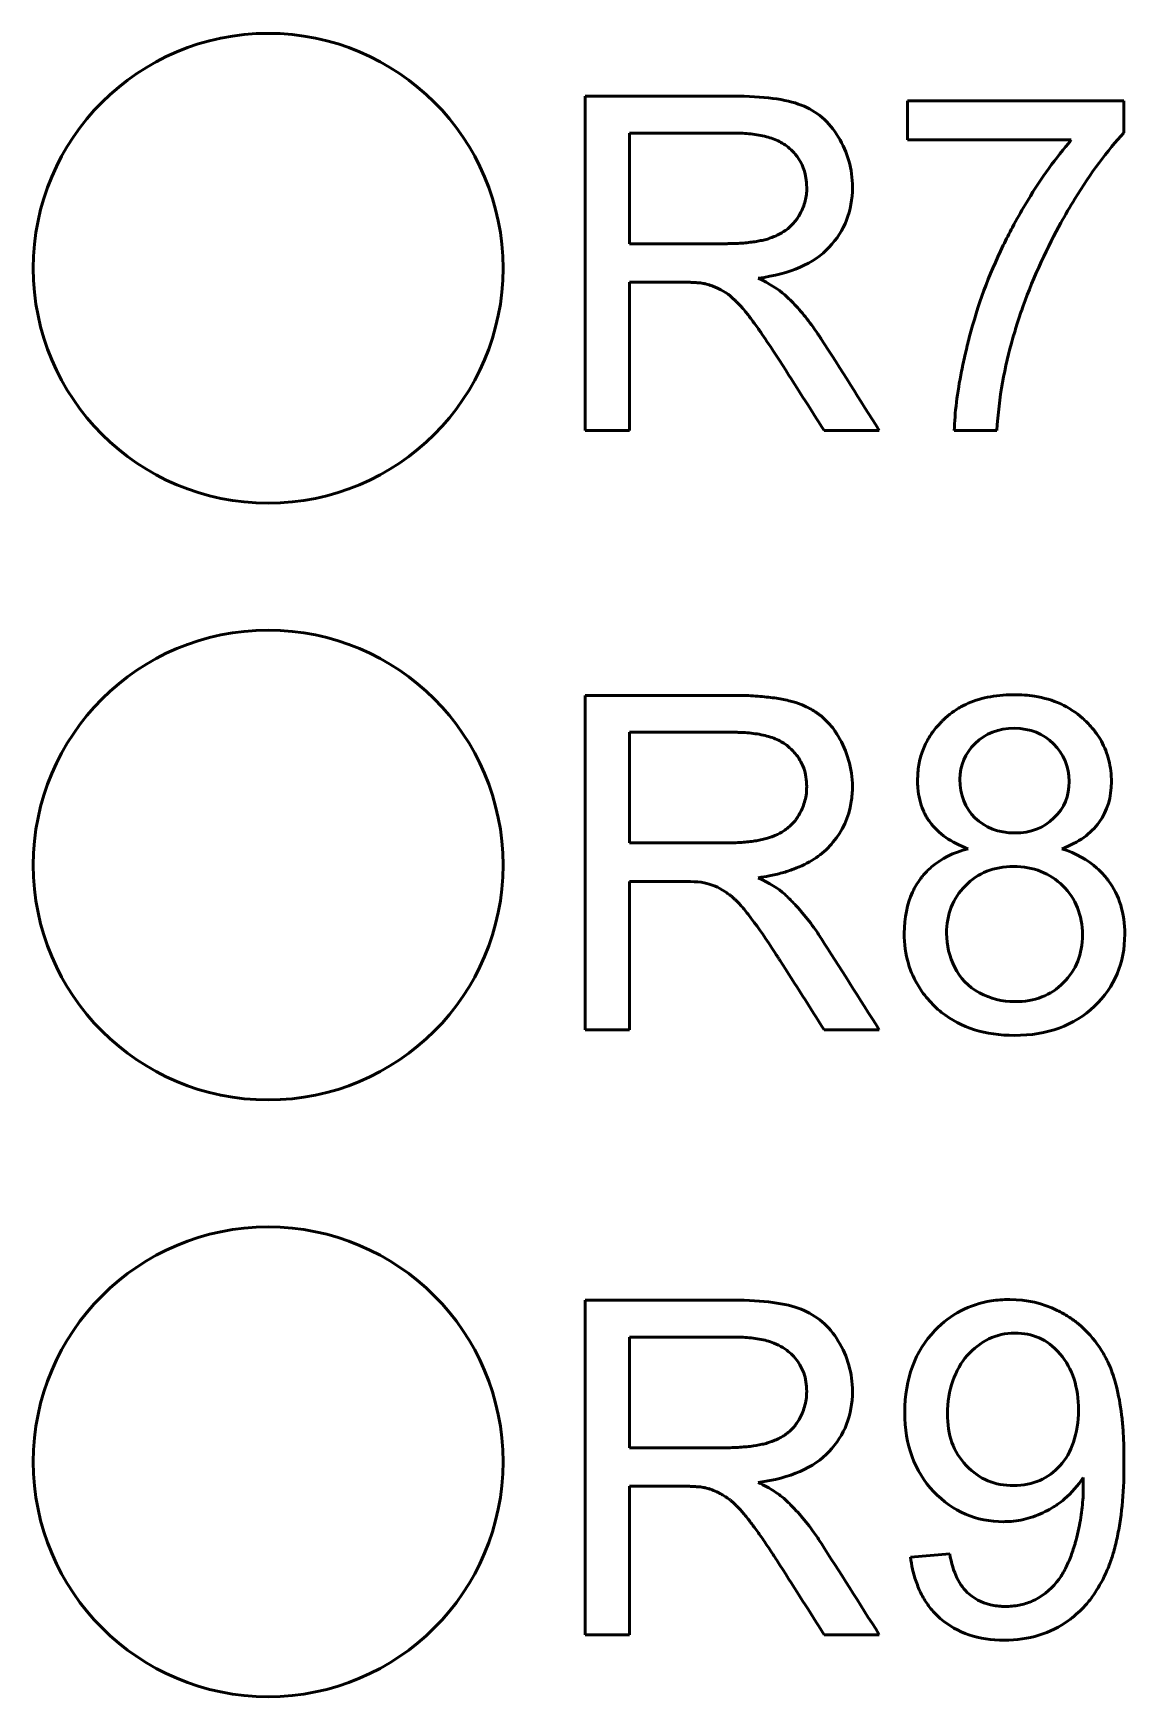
# Model space of a CAD drawing. Header units: millimetres. Extents: x 52 to 3850, y 79 to 1546.
# Drawn here: x 1275.97 to 1283.32, y 938.54 to 949.75 of the extents above; entities that cross this region are included whole.
import ezdxf

# ---------------------------------------------------------------- set-up
doc = ezdxf.new("R2010")
doc.units = ezdxf.units.MM
doc.header["$LTSCALE"] = 25
doc.layers.add('Visible', color=7, linetype='Continuous', lineweight=50)

msp = doc.modelspace()

# ---------------------------------------------------------------- linework, layer by layer
at = {"layer": 'Visible'}
for p, q in [((1279.687, 947.071), (1279.687, 949.323)), ((1281.856, 949.291), (1283.315, 949.291)), ((1281.856, 949.028), (1281.856, 949.291)), ((1283.315, 949.291), (1283.315, 949.077)), ((1279.984, 949.074), (1279.984, 948.329)), ((1282.96, 949.028), (1281.856, 949.028)), ((1279.984, 948.07), (1279.984, 947.071)), ((1279.984, 947.071), (1279.687, 947.071)), ((1281.667, 947.071), (1281.295, 947.071)), ((1282.458, 947.071), (1282.172, 947.071)), ((1279.687, 943.035), (1279.687, 945.287)), ((1279.984, 945.039), (1279.984, 944.294)), ((1279.984, 944.035), (1279.984, 943.035)), ((1279.984, 943.035), (1279.687, 943.035)), ((1281.667, 943.035), (1281.295, 943.035)), ((1279.687, 938.962), (1279.687, 941.215)), ((1279.984, 940.966), (1279.984, 940.221)), ((1279.984, 939.962), (1279.984, 938.962)), ((1281.877, 939.485), (1282.141, 939.506)), ((1279.984, 938.962), (1279.687, 938.962)), ((1281.667, 938.962), (1281.295, 938.962))]:
    msp.add_line(p, q, dxfattribs=at)
for centre in [(1277.551, 948.164), (1277.551, 948.164), (1277.551, 944.145), (1277.551, 944.145), (1277.551, 940.126), (1277.551, 940.126)]:
    msp.add_circle(centre, 1.582, dxfattribs=at)
for points, knots in [([(1279.687, 949.323), (1280.02, 949.323), (1280.352, 949.323), (1280.684, 949.323), (1280.885, 949.323), (1281.038, 949.303), (1281.141, 949.263), (1281.246, 949.222), (1281.33, 949.151), (1281.391, 949.049), (1281.454, 948.945), (1281.486, 948.833), (1281.486, 948.55), (1281.433, 948.415), (1281.226, 948.196), (1281.068, 948.126), (1280.852, 948.097)], [0.2211387, 0.2211387, 0.2211387, 0.2211387, 0.3189812, 0.3189812, 0.3189812, 0.3644751, 0.3644751, 0.3644751, 0.3974327, 0.3974327, 0.3974327, 0.4342429, 0.4342429, 0.4812536, 0.4812536, 0.5282642, 0.5282642, 0.5282642, 0.5282642]), ([(1279.984, 948.329), (1280.191, 948.329), (1280.398, 948.329), (1280.624, 948.329), (1280.633, 948.329), (1280.64, 948.329), (1280.648, 948.33), (1280.668, 948.33), (1280.686, 948.33), (1280.703, 948.331), (1280.721, 948.332), (1280.737, 948.333), (1280.752, 948.334), (1280.768, 948.335), (1280.783, 948.337), (1280.797, 948.339), (1280.812, 948.34), (1280.825, 948.342), (1280.839, 948.345), (1280.852, 948.347), (1280.865, 948.349), (1280.877, 948.352), (1280.889, 948.355), (1280.901, 948.358), (1280.913, 948.361), (1280.923, 948.364), (1280.932, 948.367), (1280.943, 948.371), (1280.951, 948.374), (1280.955, 948.376), (1280.962, 948.379), (1280.975, 948.384), (1280.986, 948.39), (1280.997, 948.395), (1281.016, 948.406), (1281.031, 948.416), (1281.045, 948.426), (1281.052, 948.432), (1281.059, 948.437), (1281.065, 948.443), (1281.071, 948.449), (1281.077, 948.455), (1281.083, 948.461), (1281.089, 948.467), (1281.095, 948.474), (1281.101, 948.481), (1281.106, 948.488), (1281.112, 948.495), (1281.117, 948.504), (1281.127, 948.519), (1281.137, 948.537), (1281.145, 948.554), (1281.151, 948.568), (1281.157, 948.582), (1281.161, 948.596), (1281.166, 948.61), (1281.169, 948.624), (1281.172, 948.639), (1281.175, 948.653), (1281.177, 948.667), (1281.178, 948.682), (1281.178, 948.691), (1281.178, 948.7), (1281.178, 948.709), (1281.178, 948.731), (1281.177, 948.753), (1281.173, 948.774), (1281.163, 948.836), (1281.137, 948.889), (1281.1, 948.933), (1281.092, 948.943), (1281.083, 948.952), (1281.074, 948.961), (1281.059, 948.975), (1281.047, 948.985), (1281.032, 948.995), (1281.02, 949.003), (1281.008, 949.01), (1280.995, 949.017), (1280.982, 949.023), (1280.968, 949.03), (1280.953, 949.035), (1280.938, 949.041), (1280.923, 949.046), (1280.907, 949.05), (1280.89, 949.055), (1280.873, 949.058), (1280.855, 949.061), (1280.838, 949.065), (1280.819, 949.067), (1280.801, 949.069), (1280.783, 949.071), (1280.766, 949.072), (1280.748, 949.073), (1280.739, 949.073), (1280.731, 949.074), (1280.722, 949.074), (1280.713, 949.074), (1280.703, 949.074), (1280.696, 949.074), (1280.538, 949.074), (1280.214, 949.074), (1279.984, 949.074)], [0, 0, 0, 0, 0.1753133, 0.1753133, 0.1753133, 0.1806857, 0.1806857, 0.1806857, 0.1930916, 0.1930916, 0.1930916, 0.2058471, 0.2058471, 0.2058471, 0.218812, 0.218812, 0.218812, 0.2316875, 0.2316875, 0.2316875, 0.2443315, 0.2443315, 0.2443315, 0.2563951, 0.2563951, 0.2563951, 0.2664199, 0.2664199, 0.2664199, 0.2713135, 0.2713135, 0.2713135, 0.2805797, 0.2805797, 0.2805797, 0.2979735, 0.2979735, 0.2979735, 0.3070837, 0.3070837, 0.3070837, 0.3160885, 0.3160885, 0.3160885, 0.3252513, 0.3252513, 0.3252513, 0.3335089, 0.3335089, 0.3335089, 0.3488765, 0.3488765, 0.3488765, 0.361689, 0.361689, 0.361689, 0.374429, 0.374429, 0.374429, 0.3868651, 0.3868651, 0.3868651, 0.394064, 0.394064, 0.394064, 0.4121586, 0.4121586, 0.4121586, 0.4659674, 0.4659674, 0.4659674, 0.4782584, 0.4782584, 0.4782584, 0.4976573, 0.4976573, 0.4976573, 0.511923, 0.511923, 0.511923, 0.5259348, 0.5259348, 0.5259348, 0.5398537, 0.5398537, 0.5398537, 0.5539398, 0.5539398, 0.5539398, 0.5682833, 0.5682833, 0.5682833, 0.5817786, 0.5817786, 0.5817786, 0.5885819, 0.5885819, 0.5885819, 0.5957597, 0.5957597, 0.5957597, 0.7898903, 0.7898903, 0.7898903, 0.7898903]), ([(1282.172, 947.071), (1282.175, 947.19), (1282.192, 947.326), (1282.221, 947.472), (1282.229, 947.511), (1282.237, 947.551), (1282.247, 947.591), (1282.255, 947.626), (1282.264, 947.661), (1282.273, 947.697), (1282.331, 947.921), (1282.402, 948.111), (1282.502, 948.319), (1282.522, 948.359), (1282.542, 948.399), (1282.563, 948.439), (1282.593, 948.495), (1282.62, 948.543), (1282.649, 948.591), (1282.696, 948.671), (1282.743, 948.744), (1282.791, 948.811), (1282.84, 948.88), (1282.889, 948.944), (1282.941, 949.005), (1282.947, 949.012), (1282.954, 949.02), (1282.96, 949.028)], [0.5775455, 0.5775455, 0.5775455, 0.5775455, 0.6345744, 0.6345744, 0.6345744, 0.6497448, 0.6497448, 0.6497448, 0.6630743, 0.6630743, 0.6630743, 0.7461752, 0.7461752, 0.7461752, 0.7624058, 0.7624058, 0.7624058, 0.7829933, 0.7829933, 0.7829933, 0.817331, 0.817331, 0.817331, 0.8520562, 0.8520562, 0.8520562, 0.8564586, 0.8564586, 0.8564586, 0.8564586]), ([(1283.315, 949.077), (1283.202, 948.957), (1283.09, 948.805), (1282.984, 948.631), (1282.952, 948.579), (1282.917, 948.52), (1282.89, 948.47), (1282.806, 948.319), (1282.705, 948.104), (1282.636, 947.911), (1282.622, 947.873), (1282.61, 947.835), (1282.598, 947.798), (1282.592, 947.78), (1282.586, 947.761), (1282.581, 947.743), (1282.578, 947.734), (1282.575, 947.725), (1282.572, 947.716), (1282.57, 947.71), (1282.569, 947.703), (1282.567, 947.696), (1282.51, 947.501), (1282.473, 947.296), (1282.458, 947.071)], [0.2518305, 0.2518305, 0.2518305, 0.2518305, 0.3278302, 0.3278302, 0.3278302, 0.3505908, 0.3505908, 0.3505908, 0.4288835, 0.4288835, 0.4288835, 0.4442653, 0.4442653, 0.4442653, 0.4517747, 0.4517747, 0.4517747, 0.4555294, 0.4555294, 0.4555294, 0.4583271, 0.4583271, 0.4583271, 0.5403455, 0.5403455, 0.5403455, 0.5403455]), ([(1281.295, 947.071), (1281.2, 947.221), (1281.104, 947.372), (1280.997, 947.54), (1280.994, 947.545), (1280.991, 947.549), (1280.988, 947.554), (1280.985, 947.559), (1280.982, 947.564), (1280.979, 947.568), (1280.967, 947.587), (1280.956, 947.604), (1280.945, 947.62), (1280.913, 947.669), (1280.885, 947.709), (1280.859, 947.747), (1280.85, 947.759), (1280.842, 947.771), (1280.833, 947.783), (1280.825, 947.794), (1280.816, 947.805), (1280.808, 947.817), (1280.8, 947.827), (1280.792, 947.838), (1280.783, 947.85), (1280.774, 947.862), (1280.769, 947.867), (1280.761, 947.877), (1280.751, 947.889), (1280.742, 947.9), (1280.734, 947.908), (1280.728, 947.916), (1280.722, 947.922), (1280.716, 947.927), (1280.711, 947.933), (1280.705, 947.938), (1280.701, 947.943), (1280.695, 947.948), (1280.691, 947.953), (1280.686, 947.957), (1280.669, 947.972), (1280.656, 947.984), (1280.632, 948), (1280.609, 948.015), (1280.589, 948.025), (1280.573, 948.032), (1280.565, 948.036), (1280.558, 948.039), (1280.551, 948.041), (1280.544, 948.044), (1280.537, 948.047), (1280.53, 948.049), (1280.519, 948.053), (1280.506, 948.057), (1280.495, 948.06), (1280.489, 948.061), (1280.476, 948.064), (1280.462, 948.065), (1280.455, 948.066), (1280.448, 948.067), (1280.44, 948.067), (1280.432, 948.068), (1280.423, 948.068), (1280.413, 948.069), (1280.404, 948.069), (1280.395, 948.069), (1280.385, 948.07), (1280.37, 948.07), (1280.355, 948.07), (1280.341, 948.07), (1280.257, 948.07), (1280.203, 948.07), (1280.112, 948.07), (1280.067, 948.07), (1280.022, 948.07), (1279.984, 948.07)], [0.6951987, 0.6951987, 0.6951987, 0.6951987, 0.7478277, 0.7478277, 0.7478277, 0.7491559, 0.7491559, 0.7491559, 0.7503199, 0.7503199, 0.7503199, 0.7550678, 0.7550678, 0.7550678, 0.7698147, 0.7698147, 0.7698147, 0.7746237, 0.7746237, 0.7746237, 0.7793073, 0.7793073, 0.7793073, 0.783749, 0.783749, 0.783749, 0.7862323, 0.7862323, 0.7862323, 0.7891394, 0.7891394, 0.7891394, 0.7915469, 0.7915469, 0.7915469, 0.7941214, 0.7941214, 0.7941214, 0.7968396, 0.7968396, 0.7968396, 0.8065643, 0.8065643, 0.8065643, 0.8128607, 0.8128607, 0.8128607, 0.8157528, 0.8157528, 0.8157528, 0.8188064, 0.8188064, 0.8188064, 0.8237131, 0.8237131, 0.8237131, 0.8283175, 0.8283175, 0.8283175, 0.8305846, 0.8305846, 0.8305846, 0.832979, 0.832979, 0.832979, 0.8353735, 0.8353735, 0.8353735, 0.8390824, 0.8390824, 0.8390824, 0.8614957, 0.8614957, 0.8614957, 0.8727312, 0.8727312, 0.8727312, 0.8727312]), ([(1280.852, 948.097), (1280.927, 948.06), (1280.985, 948.024), (1281.03, 947.985), (1281.05, 947.967), (1281.068, 947.949), (1281.086, 947.932), (1281.1, 947.916), (1281.114, 947.901), (1281.128, 947.886), (1281.142, 947.869), (1281.156, 947.853), (1281.17, 947.836), (1281.183, 947.819), (1281.197, 947.801), (1281.21, 947.783), (1281.221, 947.768), (1281.233, 947.752), (1281.244, 947.736), (1281.249, 947.728), (1281.255, 947.719), (1281.26, 947.711), (1281.265, 947.705), (1281.269, 947.698), (1281.273, 947.692), (1281.409, 947.483), (1281.537, 947.276), (1281.667, 947.071)], [0.5282642, 0.5282642, 0.5282642, 0.5282642, 0.5481741, 0.5481741, 0.5481741, 0.5556556, 0.5556556, 0.5556556, 0.5620413, 0.5620413, 0.5620413, 0.5689126, 0.5689126, 0.5689126, 0.5760188, 0.5760188, 0.5760188, 0.5819903, 0.5819903, 0.5819903, 0.584976, 0.584976, 0.584976, 0.5872082, 0.5872082, 0.5872082, 0.6587101, 0.6587101, 0.6587101, 0.6587101]), ([(1279.687, 945.287), (1280.009, 945.287), (1280.331, 945.287), (1280.684, 945.287), (1280.701, 945.287), (1280.716, 945.287), (1280.732, 945.287), (1280.757, 945.287), (1280.78, 945.286), (1280.802, 945.285), (1280.824, 945.284), (1280.845, 945.282), (1280.864, 945.281), (1280.884, 945.279), (1280.903, 945.277), (1280.921, 945.275), (1280.94, 945.273), (1280.957, 945.271), (1280.974, 945.268), (1280.991, 945.266), (1281.007, 945.263), (1281.022, 945.26), (1281.038, 945.257), (1281.053, 945.253), (1281.068, 945.249), (1281.093, 945.243), (1281.116, 945.236), (1281.141, 945.226), (1281.149, 945.223), (1281.155, 945.221), (1281.162, 945.217), (1281.179, 945.21), (1281.194, 945.202), (1281.208, 945.194), (1281.221, 945.187), (1281.232, 945.18), (1281.243, 945.172), (1281.255, 945.164), (1281.265, 945.157), (1281.275, 945.149), (1281.285, 945.141), (1281.294, 945.132), (1281.303, 945.124), (1281.312, 945.115), (1281.321, 945.106), (1281.329, 945.097), (1281.337, 945.088), (1281.345, 945.078), (1281.353, 945.068), (1281.36, 945.059), (1281.366, 945.051), (1281.372, 945.041), (1281.376, 945.037), (1281.379, 945.032), (1281.382, 945.027), (1281.385, 945.022), (1281.388, 945.017), (1281.391, 945.012), (1281.449, 944.915), (1281.486, 944.795), (1281.486, 944.673), (1281.486, 944.638), (1281.483, 944.604), (1281.478, 944.572), (1281.462, 944.465), (1281.418, 944.374), (1281.355, 944.298), (1281.348, 944.29), (1281.341, 944.282), (1281.334, 944.274), (1281.268, 944.203), (1281.195, 944.157), (1281.09, 944.118), (1281.065, 944.108), (1281.039, 944.1), (1281.012, 944.092), (1280.984, 944.085), (1280.956, 944.078), (1280.926, 944.072), (1280.902, 944.068), (1280.877, 944.064), (1280.852, 944.06)], [0.2211801, 0.2211801, 0.2211801, 0.2211801, 0.3160501, 0.3160501, 0.3160501, 0.3195893, 0.3195893, 0.3195893, 0.3249968, 0.3249968, 0.3249968, 0.3305572, 0.3305572, 0.3305572, 0.3362265, 0.3362265, 0.3362265, 0.3419374, 0.3419374, 0.3419374, 0.3475559, 0.3475559, 0.3475559, 0.353062, 0.353062, 0.353062, 0.3622337, 0.3622337, 0.3622337, 0.3643101, 0.3643101, 0.3643101, 0.3689756, 0.3689756, 0.3689756, 0.3732237, 0.3732237, 0.3732237, 0.3776012, 0.3776012, 0.3776012, 0.3820663, 0.3820663, 0.3820663, 0.3865141, 0.3865141, 0.3865141, 0.3908755, 0.3908755, 0.3908755, 0.394312, 0.394312, 0.394312, 0.3960303, 0.3960303, 0.3960303, 0.3977557, 0.3977557, 0.3977557, 0.4316005, 0.4316005, 0.4316005, 0.4413288, 0.4413288, 0.4413288, 0.473269, 0.473269, 0.473269, 0.4766928, 0.4766928, 0.4766928, 0.507452, 0.507452, 0.507452, 0.5147877, 0.5147877, 0.5147877, 0.5221957, 0.5221957, 0.5221957, 0.5282952, 0.5282952, 0.5282952, 0.5282952]), ([(1282.265, 944.255), (1282.15, 944.297), (1282.065, 944.356), (1282.007, 944.435), (1282.004, 944.44), (1282, 944.444), (1281.997, 944.449), (1281.983, 944.47), (1281.972, 944.491), (1281.962, 944.514), (1281.953, 944.536), (1281.945, 944.56), (1281.939, 944.585), (1281.933, 944.61), (1281.929, 944.636), (1281.927, 944.664), (1281.925, 944.68), (1281.925, 944.696), (1281.925, 944.714), (1281.925, 944.75), (1281.928, 944.785), (1281.933, 944.819), (1281.939, 944.852), (1281.948, 944.885), (1281.96, 944.916), (1281.971, 944.947), (1281.986, 944.976), (1282.003, 945.005), (1282.016, 945.027), (1282.031, 945.048), (1282.048, 945.068), (1282.056, 945.078), (1282.065, 945.088), (1282.074, 945.097), (1282.079, 945.103), (1282.084, 945.108), (1282.089, 945.113), (1282.093, 945.118), (1282.098, 945.122), (1282.102, 945.126), (1282.116, 945.14), (1282.136, 945.157), (1282.156, 945.171), (1282.175, 945.185), (1282.195, 945.198), (1282.217, 945.21), (1282.238, 945.222), (1282.26, 945.232), (1282.284, 945.242), (1282.307, 945.251), (1282.332, 945.259), (1282.357, 945.266), (1282.383, 945.273), (1282.409, 945.278), (1282.437, 945.282), (1282.465, 945.286), (1282.493, 945.289), (1282.522, 945.291), (1282.539, 945.292), (1282.556, 945.292), (1282.574, 945.292), (1282.622, 945.292), (1282.669, 945.289), (1282.713, 945.282), (1282.839, 945.262), (1282.947, 945.213), (1283.038, 945.132), (1283.042, 945.129), (1283.046, 945.125), (1283.05, 945.121), (1283.075, 945.098), (1283.094, 945.076), (1283.113, 945.053), (1283.128, 945.034), (1283.142, 945.014), (1283.154, 944.994), (1283.166, 944.974), (1283.176, 944.953), (1283.185, 944.932), (1283.204, 944.89), (1283.216, 944.845), (1283.223, 944.797), (1283.227, 944.773), (1283.229, 944.749), (1283.23, 944.723), (1283.23, 944.718), (1283.23, 944.712), (1283.23, 944.706), (1283.23, 944.601), (1283.203, 944.51), (1283.148, 944.433), (1283.092, 944.357), (1283.01, 944.297), (1282.897, 944.255)], [0, 0, 0, 0, 0.04543, 0.04543, 0.04543, 0.0481395, 0.0481395, 0.0481395, 0.0594121, 0.0594121, 0.0594121, 0.0708184, 0.0708184, 0.0708184, 0.0823631, 0.0823631, 0.0823631, 0.0891319, 0.0891319, 0.0891319, 0.1035846, 0.1035846, 0.1035846, 0.1181288, 0.1181288, 0.1181288, 0.132769, 0.132769, 0.132769, 0.1441705, 0.1441705, 0.1441705, 0.1498712, 0.1498712, 0.1498712, 0.1530788, 0.1530788, 0.1530788, 0.155596, 0.155596, 0.155596, 0.1666955, 0.1666955, 0.1666955, 0.1776175, 0.1776175, 0.1776175, 0.1884338, 0.1884338, 0.1884338, 0.1992376, 0.1992376, 0.1992376, 0.2100977, 0.2100977, 0.2100977, 0.2211564, 0.2211564, 0.2211564, 0.2276454, 0.2276454, 0.2276454, 0.2458982, 0.2458982, 0.2458982, 0.2983552, 0.2983552, 0.2983552, 0.3006204, 0.3006204, 0.3006204, 0.3131285, 0.3131285, 0.3131285, 0.3236008, 0.3236008, 0.3236008, 0.3342178, 0.3342178, 0.3342178, 0.3556481, 0.3556481, 0.3556481, 0.366273, 0.366273, 0.366273, 0.3686759, 0.3686759, 0.3686759, 0.4116305, 0.4116305, 0.4116305, 0.4545851, 0.4545851, 0.4545851, 0.4545851]), ([(1282.21, 944.723), (1282.21, 944.616), (1282.244, 944.529), (1282.311, 944.463), (1282.379, 944.397), (1282.469, 944.361), (1282.58, 944.361), (1282.688, 944.361), (1282.775, 944.395), (1282.843, 944.462), (1282.914, 944.531), (1282.945, 944.609), (1282.945, 944.708), (1282.945, 944.808), (1282.909, 944.893), (1282.84, 944.962), (1282.772, 945.031), (1282.684, 945.064), (1282.577, 945.066), (1282.469, 945.067), (1282.382, 945.031), (1282.313, 944.964), (1282.244, 944.896), (1282.21, 944.815), (1282.21, 944.723)], [0, 0, 0, 0, 0.126022, 0.126022, 0.126022, 0.254775, 0.254775, 0.254775, 0.380909, 0.380909, 0.380909, 0.503598, 0.503598, 0.503598, 0.62882, 0.62882, 0.62882, 0.753676, 0.753676, 0.753676, 0.877021, 0.877021, 0.877021, 1, 1, 1, 1]), ([(1279.984, 944.294), (1280.191, 944.294), (1280.398, 944.294), (1280.624, 944.294), (1280.63, 944.294), (1280.634, 944.294), (1280.64, 944.294), (1280.683, 944.294), (1280.72, 944.296), (1280.753, 944.299), (1280.768, 944.3), (1280.783, 944.301), (1280.798, 944.303), (1280.812, 944.305), (1280.826, 944.307), (1280.839, 944.309), (1280.852, 944.311), (1280.865, 944.314), (1280.877, 944.317), (1280.889, 944.319), (1280.901, 944.322), (1280.913, 944.326), (1280.923, 944.329), (1280.932, 944.332), (1280.943, 944.336), (1280.951, 944.339), (1280.956, 944.341), (1280.963, 944.344), (1280.988, 944.354), (1281.007, 944.365), (1281.024, 944.375), (1281.032, 944.381), (1281.039, 944.386), (1281.046, 944.391), (1281.053, 944.397), (1281.06, 944.402), (1281.066, 944.408), (1281.073, 944.414), (1281.079, 944.42), (1281.084, 944.426), (1281.09, 944.432), (1281.096, 944.439), (1281.102, 944.446), (1281.107, 944.453), (1281.112, 944.46), (1281.117, 944.468), (1281.128, 944.485), (1281.138, 944.505), (1281.147, 944.524), (1281.153, 944.539), (1281.159, 944.554), (1281.163, 944.569), (1281.168, 944.584), (1281.171, 944.599), (1281.174, 944.614), (1281.177, 944.633), (1281.178, 944.653), (1281.178, 944.673), (1281.178, 944.695), (1281.177, 944.717), (1281.173, 944.738), (1281.17, 944.759), (1281.165, 944.779), (1281.158, 944.798), (1281.151, 944.817), (1281.142, 944.835), (1281.132, 944.852), (1281.123, 944.868), (1281.112, 944.883), (1281.101, 944.896), (1281.092, 944.907), (1281.083, 944.916), (1281.073, 944.926), (1281.059, 944.939), (1281.047, 944.949), (1281.033, 944.959), (1281.022, 944.967), (1281.01, 944.974), (1280.997, 944.981), (1280.984, 944.987), (1280.97, 944.994), (1280.956, 944.999), (1280.941, 945.005), (1280.926, 945.01), (1280.91, 945.014), (1280.877, 945.023), (1280.841, 945.029), (1280.804, 945.033), (1280.786, 945.035), (1280.768, 945.037), (1280.75, 945.037), (1280.741, 945.038), (1280.732, 945.038), (1280.723, 945.038), (1280.714, 945.039), (1280.704, 945.039), (1280.696, 945.039), (1280.538, 945.039), (1280.214, 945.039), (1279.984, 945.039)], [0, 0, 0, 0, 0.1753075, 0.1753075, 0.1753075, 0.1788711, 0.1788711, 0.1788711, 0.2058685, 0.2058685, 0.2058685, 0.2188508, 0.2188508, 0.2188508, 0.2317482, 0.2317482, 0.2317482, 0.2444161, 0.2444161, 0.2444161, 0.2565054, 0.2565054, 0.2565054, 0.2664997, 0.2664997, 0.2664997, 0.2716417, 0.2716417, 0.2716417, 0.2897925, 0.2897925, 0.2897925, 0.2988141, 0.2988141, 0.2988141, 0.3079064, 0.3079064, 0.3079064, 0.3168295, 0.3168295, 0.3168295, 0.3257243, 0.3257243, 0.3257243, 0.3337955, 0.3337955, 0.3337955, 0.3506686, 0.3506686, 0.3506686, 0.364314, 0.364314, 0.364314, 0.3776778, 0.3776778, 0.3776778, 0.3940685, 0.3940685, 0.3940685, 0.4119781, 0.4119781, 0.4119781, 0.4302788, 0.4302788, 0.4302788, 0.4489158, 0.4489158, 0.4489158, 0.4659768, 0.4659768, 0.4659768, 0.4786532, 0.4786532, 0.4786532, 0.4974612, 0.4974612, 0.4974612, 0.5114751, 0.5114751, 0.5114751, 0.5252897, 0.5252897, 0.5252897, 0.5390608, 0.5390608, 0.5390608, 0.5674269, 0.5674269, 0.5674269, 0.5813385, 0.5813385, 0.5813385, 0.5882943, 0.5882943, 0.5882943, 0.5957325, 0.5957325, 0.5957325, 0.7898974, 0.7898974, 0.7898974, 0.7898974]), ([(1282.897, 944.255), (1282.992, 944.224), (1283.07, 944.18), (1283.133, 944.124), (1283.148, 944.111), (1283.162, 944.097), (1283.175, 944.083), (1283.182, 944.075), (1283.189, 944.067), (1283.196, 944.059), (1283.2, 944.053), (1283.205, 944.048), (1283.209, 944.042), (1283.284, 943.94), (1283.32, 943.819), (1283.32, 943.68), (1283.32, 943.486), (1283.253, 943.324), (1283.116, 943.194), (1282.98, 943.064), (1282.8, 942.998), (1282.577, 942.998), (1282.381, 942.998), (1282.218, 943.048), (1282.087, 943.153), (1282.07, 943.166), (1282.054, 943.18), (1282.039, 943.195), (1282.006, 943.227), (1281.979, 943.259), (1281.954, 943.293), (1281.934, 943.322), (1281.916, 943.352), (1281.901, 943.384), (1281.885, 943.415), (1281.873, 943.447), (1281.863, 943.481), (1281.844, 943.545), (1281.835, 943.613), (1281.835, 943.687), (1281.835, 943.79), (1281.854, 943.882), (1281.891, 943.962), (1281.906, 943.995), (1281.924, 944.025), (1281.946, 944.054), (1281.95, 944.06), (1281.954, 944.065), (1281.958, 944.07), (1281.976, 944.093), (1281.997, 944.113), (1282.019, 944.132), (1282.085, 944.189), (1282.166, 944.229), (1282.265, 944.255)], [0.4545851, 0.4545851, 0.4545851, 0.4545851, 0.4926196, 0.4926196, 0.4926196, 0.5015635, 0.5015635, 0.5015635, 0.5063916, 0.5063916, 0.5063916, 0.5097312, 0.5097312, 0.5097312, 0.568059, 0.568059, 0.568059, 0.6491316, 0.6491316, 0.6491316, 0.7302041, 0.7302041, 0.7302041, 0.8012368, 0.8012368, 0.8012368, 0.8102552, 0.8102552, 0.8102552, 0.8282812, 0.8282812, 0.8282812, 0.8437245, 0.8437245, 0.8437245, 0.8591526, 0.8591526, 0.8591526, 0.8881041, 0.8881041, 0.8881041, 0.9284199, 0.9284199, 0.9284199, 0.9446563, 0.9446563, 0.9446563, 0.947591, 0.947591, 0.947591, 0.9606933, 0.9606933, 0.9606933, 1, 1, 1, 1]), ([(1280.852, 944.06), (1280.927, 944.024), (1280.986, 943.989), (1281.03, 943.948), (1281.052, 943.927), (1281.072, 943.908), (1281.091, 943.887), (1281.108, 943.87), (1281.124, 943.853), (1281.139, 943.835), (1281.154, 943.817), (1281.169, 943.799), (1281.184, 943.781), (1281.198, 943.762), (1281.212, 943.744), (1281.226, 943.724), (1281.235, 943.712), (1281.243, 943.7), (1281.252, 943.687), (1281.26, 943.674), (1281.269, 943.661), (1281.277, 943.648), (1281.389, 943.473), (1281.539, 943.237), (1281.667, 943.035)], [0.5282952, 0.5282952, 0.5282952, 0.5282952, 0.5483464, 0.5483464, 0.5483464, 0.556898, 0.556898, 0.556898, 0.5642294, 0.5642294, 0.5642294, 0.5716366, 0.5716366, 0.5716366, 0.5789974, 0.5789974, 0.5789974, 0.583542, 0.583542, 0.583542, 0.5881305, 0.5881305, 0.5881305, 0.6586466, 0.6586466, 0.6586466, 0.6586466]), ([(1282.12, 943.685), (1282.12, 943.606), (1282.138, 943.529), (1282.175, 943.456), (1282.211, 943.385), (1282.266, 943.326), (1282.341, 943.285), (1282.416, 943.245), (1282.494, 943.225), (1282.58, 943.225), (1282.713, 943.225), (1282.822, 943.267), (1282.908, 943.353), (1282.992, 943.437), (1283.035, 943.545), (1283.035, 943.675), (1283.035, 943.808), (1282.99, 943.918), (1282.903, 944.005), (1282.817, 944.091), (1282.705, 944.135), (1282.571, 944.135), (1282.439, 944.135), (1282.331, 944.092), (1282.247, 944.006), (1282.161, 943.919), (1282.12, 943.813), (1282.12, 943.685)], [0, 0, 0, 0, 0.082713, 0.082713, 0.082713, 0.16594, 0.16594, 0.16594, 0.247415, 0.247415, 0.247415, 0.37431, 0.37431, 0.37431, 0.498978, 0.498978, 0.498978, 0.626585, 0.626585, 0.626585, 0.753378, 0.753378, 0.753378, 0.876999, 0.876999, 0.876999, 1, 1, 1, 1]), ([(1281.295, 943.035), (1281.2, 943.186), (1281.104, 943.337), (1280.997, 943.504), (1280.992, 943.512), (1280.988, 943.518), (1280.983, 943.526), (1280.97, 943.547), (1280.957, 943.566), (1280.945, 943.584), (1280.882, 943.68), (1280.843, 943.737), (1280.783, 943.814), (1280.763, 943.84), (1280.749, 943.857), (1280.734, 943.873), (1280.728, 943.88), (1280.722, 943.886), (1280.716, 943.892), (1280.711, 943.898), (1280.705, 943.903), (1280.701, 943.908), (1280.695, 943.913), (1280.691, 943.917), (1280.686, 943.921), (1280.681, 943.926), (1280.677, 943.93), (1280.672, 943.934), (1280.667, 943.938), (1280.663, 943.941), (1280.658, 943.945), (1280.65, 943.951), (1280.642, 943.957), (1280.632, 943.964), (1280.575, 944.001), (1280.545, 944.01), (1280.506, 944.021), (1280.461, 944.034), (1280.382, 944.035), (1280.329, 944.035), (1280.261, 944.035), (1280.094, 944.035), (1279.984, 944.035)], [0.6951421, 0.6951421, 0.6951421, 0.6951421, 0.7477809, 0.7477809, 0.7477809, 0.7496898, 0.7496898, 0.7496898, 0.7550223, 0.7550223, 0.7550223, 0.783709, 0.783709, 0.783709, 0.7891003, 0.7891003, 0.7891003, 0.7915083, 0.7915083, 0.7915083, 0.7940832, 0.7940832, 0.7940832, 0.796802, 0.796802, 0.796802, 0.7995558, 0.7995558, 0.7995558, 0.8022257, 0.8022257, 0.8022257, 0.8065283, 0.8065283, 0.8065283, 0.8222133, 0.8222133, 0.8222133, 0.8402677, 0.8402677, 0.8402677, 0.8727074, 0.8727074, 0.8727074, 0.8727074]), ([(1279.687, 941.215), (1280.02, 941.215), (1280.352, 941.215), (1280.684, 941.215), (1280.885, 941.215), (1281.038, 941.194), (1281.141, 941.153), (1281.246, 941.112), (1281.33, 941.041), (1281.391, 940.939), (1281.453, 940.836), (1281.486, 940.723), (1281.486, 940.44), (1281.433, 940.305), (1281.226, 940.086), (1281.068, 940.017), (1280.852, 939.987)], [0.2211675, 0.2211675, 0.2211675, 0.2211675, 0.3190227, 0.3190227, 0.3190227, 0.3645433, 0.3645433, 0.3645433, 0.3975052, 0.3975052, 0.3975052, 0.4337464, 0.4337464, 0.4810366, 0.4810366, 0.5283269, 0.5283269, 0.5283269, 0.5283269]), ([(1283.04, 940.02), (1283.005, 939.966), (1282.964, 939.917), (1282.915, 939.876), (1282.899, 939.863), (1282.883, 939.851), (1282.866, 939.839), (1282.858, 939.833), (1282.849, 939.827), (1282.84, 939.822), (1282.831, 939.816), (1282.822, 939.811), (1282.813, 939.806), (1282.777, 939.785), (1282.731, 939.765), (1282.686, 939.751), (1282.665, 939.744), (1282.643, 939.739), (1282.621, 939.734), (1282.599, 939.73), (1282.577, 939.727), (1282.554, 939.725), (1282.537, 939.724), (1282.52, 939.723), (1282.503, 939.723), (1282.319, 939.723), (1282.162, 939.791), (1282.033, 939.926), (1281.904, 940.061), (1281.839, 940.239), (1281.839, 940.459), (1281.839, 940.687), (1281.907, 940.871), (1282.042, 941.011), (1282.148, 941.12), (1282.273, 941.186), (1282.421, 941.21), (1282.46, 941.216), (1282.502, 941.219), (1282.545, 941.219), (1282.66, 941.219), (1282.768, 941.194), (1282.866, 941.146), (1282.879, 941.139), (1282.893, 941.132), (1282.906, 941.125), (1282.917, 941.118), (1282.929, 941.111), (1282.94, 941.104), (1282.962, 941.09), (1282.981, 941.077), (1283, 941.061), (1283.018, 941.047), (1283.035, 941.032), (1283.051, 941.016), (1283.101, 940.968), (1283.143, 940.912), (1283.176, 940.855), (1283.184, 940.84), (1283.192, 940.825), (1283.2, 940.81), (1283.208, 940.795), (1283.215, 940.779), (1283.221, 940.765), (1283.246, 940.708), (1283.283, 940.581), (1283.299, 940.442), (1283.303, 940.41), (1283.306, 940.376), (1283.309, 940.342), (1283.311, 940.312), (1283.312, 940.281), (1283.313, 940.25), (1283.315, 940.218), (1283.315, 940.186), (1283.315, 940.154), (1283.315, 940.147), (1283.315, 940.14), (1283.315, 940.133), (1283.315, 940.084), (1283.315, 940.038), (1283.313, 939.992), (1283.309, 939.903), (1283.302, 939.819), (1283.291, 939.739), (1283.286, 939.7), (1283.279, 939.663), (1283.271, 939.626), (1283.264, 939.59), (1283.255, 939.555), (1283.246, 939.521), (1283.238, 939.496), (1283.231, 939.472), (1283.221, 939.446), (1283.214, 939.427), (1283.21, 939.416), (1283.202, 939.399), (1283.175, 939.333), (1283.147, 939.286), (1283.121, 939.246), (1283.112, 939.232), (1283.102, 939.219), (1283.093, 939.206), (1283.084, 939.194), (1283.074, 939.182), (1283.064, 939.17), (1283.036, 939.137), (1283.005, 939.107), (1282.966, 939.076), (1282.958, 939.07), (1282.951, 939.064), (1282.942, 939.058), (1282.819, 938.97), (1282.674, 938.925), (1282.509, 938.925), (1282.334, 938.925), (1282.193, 938.972), (1282.078, 939.072), (1282.051, 939.095), (1282.027, 939.12), (1282.006, 939.147), (1281.988, 939.171), (1281.972, 939.196), (1281.957, 939.222), (1281.942, 939.249), (1281.93, 939.278), (1281.919, 939.308), (1281.908, 939.338), (1281.898, 939.371), (1281.891, 939.404), (1281.885, 939.43), (1281.88, 939.457), (1281.877, 939.485)], [0.2196703, 0.2196703, 0.2196703, 0.2196703, 0.2413608, 0.2413608, 0.2413608, 0.2483297, 0.2483297, 0.2483297, 0.2518141, 0.2518141, 0.2518141, 0.2553077, 0.2553077, 0.2553077, 0.2716162, 0.2716162, 0.2716162, 0.2793741, 0.2793741, 0.2793741, 0.2869962, 0.2869962, 0.2869962, 0.2927893, 0.2927893, 0.2927893, 0.3551137, 0.3551137, 0.3551137, 0.4174381, 0.4174381, 0.4174381, 0.4818338, 0.4818338, 0.4818338, 0.532109, 0.532109, 0.532109, 0.5457317, 0.5457317, 0.5457317, 0.5820875, 0.5820875, 0.5820875, 0.5871426, 0.5871426, 0.5871426, 0.5914448, 0.5914448, 0.5914448, 0.6000774, 0.6000774, 0.6000774, 0.6078898, 0.6078898, 0.6078898, 0.6318788, 0.6318788, 0.6318788, 0.6382078, 0.6382078, 0.6382078, 0.6448696, 0.6448696, 0.6448696, 0.6858635, 0.6858635, 0.6858635, 0.6952372, 0.6952372, 0.6952372, 0.7034879, 0.7034879, 0.7034879, 0.7119985, 0.7119985, 0.7119985, 0.7138465, 0.7138465, 0.7138465, 0.7266624, 0.7266624, 0.7266624, 0.7520504, 0.7520504, 0.7520504, 0.7645224, 0.7645224, 0.7645224, 0.7767297, 0.7767297, 0.7767297, 0.7856342, 0.7856342, 0.7856342, 0.7901128, 0.7901128, 0.7901128, 0.8076133, 0.8076133, 0.8076133, 0.8137317, 0.8137317, 0.8137317, 0.8199629, 0.8199629, 0.8199629, 0.8379096, 0.8379096, 0.8379096, 0.8413513, 0.8413513, 0.8413513, 0.892587, 0.892587, 0.892587, 0.9471833, 0.9471833, 0.9471833, 0.9594387, 0.9594387, 0.9594387, 0.9700862, 0.9700862, 0.9700862, 0.9808376, 0.9808376, 0.9808376, 0.9916861, 0.9916861, 0.9916861, 1, 1, 1, 1]), ([(1279.984, 940.221), (1280.191, 940.221), (1280.398, 940.221), (1280.624, 940.221), (1280.633, 940.221), (1280.64, 940.221), (1280.648, 940.221), (1280.668, 940.221), (1280.686, 940.222), (1280.703, 940.223), (1280.721, 940.223), (1280.737, 940.224), (1280.753, 940.226), (1280.768, 940.227), (1280.783, 940.228), (1280.798, 940.23), (1280.826, 940.234), (1280.852, 940.238), (1280.877, 940.244), (1280.889, 940.246), (1280.901, 940.249), (1280.913, 940.253), (1280.923, 940.256), (1280.932, 940.259), (1280.943, 940.263), (1280.951, 940.266), (1280.956, 940.268), (1280.963, 940.271), (1280.976, 940.276), (1280.987, 940.282), (1280.997, 940.287), (1281.007, 940.292), (1281.016, 940.297), (1281.024, 940.302), (1281.032, 940.308), (1281.039, 940.313), (1281.046, 940.318), (1281.053, 940.324), (1281.06, 940.329), (1281.066, 940.335), (1281.073, 940.341), (1281.079, 940.347), (1281.084, 940.353), (1281.09, 940.359), (1281.096, 940.366), (1281.102, 940.373), (1281.107, 940.381), (1281.113, 940.388), (1281.119, 940.398), (1281.13, 940.416), (1281.139, 940.433), (1281.147, 940.451), (1281.153, 940.466), (1281.159, 940.481), (1281.163, 940.496), (1281.173, 940.529), (1281.178, 940.563), (1281.178, 940.6), (1281.178, 940.623), (1281.177, 940.644), (1281.173, 940.665), (1281.17, 940.686), (1281.165, 940.706), (1281.158, 940.725), (1281.151, 940.744), (1281.142, 940.762), (1281.132, 940.779), (1281.123, 940.795), (1281.112, 940.81), (1281.101, 940.824), (1281.089, 940.838), (1281.075, 940.852), (1281.063, 940.862), (1281.041, 940.882), (1281, 940.909), (1280.956, 940.926), (1280.941, 940.932), (1280.926, 940.937), (1280.91, 940.941), (1280.894, 940.946), (1280.876, 940.949), (1280.859, 940.953), (1280.841, 940.956), (1280.823, 940.958), (1280.804, 940.96), (1280.786, 940.962), (1280.768, 940.964), (1280.75, 940.965), (1280.741, 940.965), (1280.732, 940.965), (1280.723, 940.965), (1280.714, 940.966), (1280.704, 940.966), (1280.696, 940.966), (1280.538, 940.966), (1280.214, 940.966), (1279.984, 940.966)], [0, 0, 0, 0, 0.1753075, 0.1753075, 0.1753075, 0.1806789, 0.1806789, 0.1806789, 0.1930982, 0.1930982, 0.1930982, 0.2058685, 0.2058685, 0.2058685, 0.2188508, 0.2188508, 0.2188508, 0.2444161, 0.2444161, 0.2444161, 0.2565054, 0.2565054, 0.2565054, 0.2664997, 0.2664997, 0.2664997, 0.2716417, 0.2716417, 0.2716417, 0.2810318, 0.2810318, 0.2810318, 0.2897925, 0.2897925, 0.2897925, 0.2988141, 0.2988141, 0.2988141, 0.3079064, 0.3079064, 0.3079064, 0.3168295, 0.3168295, 0.3168295, 0.3257243, 0.3257243, 0.3257243, 0.3346058, 0.3346058, 0.3346058, 0.3506686, 0.3506686, 0.3506686, 0.364314, 0.364314, 0.364314, 0.3940685, 0.3940685, 0.3940685, 0.4119781, 0.4119781, 0.4119781, 0.4302788, 0.4302788, 0.4302788, 0.4489158, 0.4489158, 0.4489158, 0.4659768, 0.4659768, 0.4659768, 0.4832362, 0.4832362, 0.4832362, 0.5252897, 0.5252897, 0.5252897, 0.5390608, 0.5390608, 0.5390608, 0.5531081, 0.5531081, 0.5531081, 0.5674269, 0.5674269, 0.5674269, 0.5813385, 0.5813385, 0.5813385, 0.5882943, 0.5882943, 0.5882943, 0.5957325, 0.5957325, 0.5957325, 0.7898974, 0.7898974, 0.7898974, 0.7898974]), ([(1283.008, 940.474), (1283.008, 940.627), (1282.971, 940.754), (1282.884, 940.852), (1282.791, 940.957), (1282.702, 940.991), (1282.58, 940.993), (1282.454, 940.994), (1282.345, 940.937), (1282.259, 940.841), (1282.178, 940.751), (1282.126, 940.607), (1282.126, 940.45), (1282.126, 940.308), (1282.165, 940.192), (1282.253, 940.101), (1282.344, 940.007), (1282.443, 939.966), (1282.572, 939.966), (1282.703, 939.966), (1282.806, 940.014), (1282.885, 940.101), (1282.961, 940.183), (1283.008, 940.317), (1283.008, 940.474)], [0, 0, 0, 0, 0.130522, 0.130522, 0.130522, 0.248451, 0.248451, 0.248451, 0.372105, 0.372105, 0.372105, 0.508537, 0.508537, 0.508537, 0.632296, 0.632296, 0.632296, 0.750659, 0.750659, 0.750659, 0.870225, 0.870225, 0.870225, 1, 1, 1, 1]), ([(1282.141, 939.506), (1282.152, 939.444), (1282.168, 939.39), (1282.19, 939.345), (1282.201, 939.323), (1282.213, 939.302), (1282.227, 939.284), (1282.24, 939.266), (1282.255, 939.25), (1282.271, 939.236), (1282.323, 939.192), (1282.376, 939.17), (1282.439, 939.159), (1282.453, 939.156), (1282.469, 939.154), (1282.485, 939.153), (1282.494, 939.153), (1282.505, 939.152), (1282.515, 939.152), (1282.548, 939.152), (1282.578, 939.155), (1282.608, 939.161), (1282.637, 939.166), (1282.665, 939.175), (1282.691, 939.186), (1282.708, 939.193), (1282.724, 939.201), (1282.74, 939.211), (1282.806, 939.251), (1282.855, 939.3), (1282.891, 939.355), (1282.893, 939.359), (1282.896, 939.362), (1282.897, 939.365), (1282.902, 939.374), (1282.91, 939.387), (1282.917, 939.4), (1282.923, 939.411), (1282.929, 939.424), (1282.935, 939.438), (1282.942, 939.452), (1282.948, 939.466), (1282.954, 939.482), (1282.96, 939.496), (1282.965, 939.511), (1282.97, 939.527), (1282.975, 939.542), (1282.98, 939.558), (1282.985, 939.573), (1282.987, 939.582), (1282.99, 939.592), (1282.992, 939.601), (1282.994, 939.607), (1282.995, 939.612), (1282.997, 939.618), (1283.005, 939.649), (1283.01, 939.671), (1283.015, 939.699), (1283.019, 939.721), (1283.023, 939.744), (1283.027, 939.768), (1283.03, 939.79), (1283.033, 939.813), (1283.035, 939.836), (1283.037, 939.858), (1283.039, 939.881), (1283.04, 939.903), (1283.041, 939.924), (1283.041, 939.945), (1283.041, 939.965), (1283.041, 939.977), (1283.041, 939.995), (1283.04, 940.02)], [0.0294974, 0.0294974, 0.0294974, 0.0294974, 0.0464966, 0.0464966, 0.0464966, 0.0548593, 0.0548593, 0.0548593, 0.0628081, 0.0628081, 0.0628081, 0.0850773, 0.0850773, 0.0850773, 0.0902207, 0.0902207, 0.0902207, 0.0934133, 0.0934133, 0.0934133, 0.1031674, 0.1031674, 0.1031674, 0.1128651, 0.1128651, 0.1128651, 0.1190019, 0.1190019, 0.1190019, 0.143599, 0.143599, 0.143599, 0.1451218, 0.1451218, 0.1451218, 0.1505938, 0.1505938, 0.1505938, 0.1558137, 0.1558137, 0.1558137, 0.1611028, 0.1611028, 0.1611028, 0.1660929, 0.1660929, 0.1660929, 0.1711248, 0.1711248, 0.1711248, 0.1740475, 0.1740475, 0.1740475, 0.1759942, 0.1759942, 0.1759942, 0.1859704, 0.1859704, 0.1859704, 0.1937556, 0.1937556, 0.1937556, 0.2012392, 0.2012392, 0.2012392, 0.2085393, 0.2085393, 0.2085393, 0.2155144, 0.2155144, 0.2155144, 0.2196703, 0.2196703, 0.2196703, 0.2196703]), ([(1281.295, 938.962), (1281.2, 939.113), (1281.104, 939.264), (1280.997, 939.431), (1280.978, 939.461), (1280.962, 939.487), (1280.945, 939.511), (1280.935, 939.528), (1280.924, 939.543), (1280.915, 939.557), (1280.905, 939.572), (1280.895, 939.586), (1280.886, 939.599), (1280.877, 939.613), (1280.868, 939.626), (1280.859, 939.638), (1280.85, 939.65), (1280.842, 939.662), (1280.833, 939.674), (1280.825, 939.686), (1280.816, 939.697), (1280.808, 939.708), (1280.8, 939.719), (1280.792, 939.729), (1280.783, 939.741), (1280.772, 939.755), (1280.767, 939.762), (1280.757, 939.773), (1280.749, 939.783), (1280.741, 939.792), (1280.734, 939.8), (1280.728, 939.807), (1280.722, 939.813), (1280.716, 939.819), (1280.711, 939.825), (1280.705, 939.83), (1280.701, 939.835), (1280.695, 939.84), (1280.691, 939.844), (1280.686, 939.849), (1280.681, 939.853), (1280.677, 939.857), (1280.672, 939.861), (1280.667, 939.865), (1280.663, 939.868), (1280.658, 939.872), (1280.65, 939.878), (1280.642, 939.884), (1280.632, 939.891), (1280.626, 939.895), (1280.623, 939.897), (1280.618, 939.9), (1280.609, 939.905), (1280.602, 939.909), (1280.594, 939.913), (1280.587, 939.917), (1280.58, 939.921), (1280.573, 939.924), (1280.557, 939.931), (1280.544, 939.936), (1280.531, 939.941), (1280.524, 939.943), (1280.518, 939.945), (1280.512, 939.947), (1280.506, 939.948), (1280.5, 939.95), (1280.495, 939.951), (1280.489, 939.953), (1280.476, 939.955), (1280.463, 939.957), (1280.456, 939.957), (1280.449, 939.958), (1280.441, 939.958), (1280.433, 939.959), (1280.425, 939.959), (1280.416, 939.96), (1280.407, 939.96), (1280.397, 939.96), (1280.388, 939.961), (1280.378, 939.961), (1280.367, 939.961), (1280.358, 939.961), (1280.347, 939.961), (1280.337, 939.962), (1280.329, 939.962), (1280.263, 939.963), (1280.118, 939.962), (1280.013, 939.962), (1280.003, 939.962), (1279.994, 939.962), (1279.984, 939.962)], [0.6951643, 0.6951643, 0.6951643, 0.6951643, 0.7478001, 0.7478001, 0.7478001, 0.7550412, 0.7550412, 0.7550412, 0.7599241, 0.7599241, 0.7599241, 0.7648827, 0.7648827, 0.7648827, 0.76979, 0.76979, 0.76979, 0.7745996, 0.7745996, 0.7745996, 0.7792838, 0.7792838, 0.7792838, 0.7837262, 0.7837262, 0.7837262, 0.7865907, 0.7865907, 0.7865907, 0.7891172, 0.7891172, 0.7891172, 0.791525, 0.791525, 0.791525, 0.7940998, 0.7940998, 0.7940998, 0.7968185, 0.7968185, 0.7968185, 0.7995721, 0.7995721, 0.7995721, 0.8022418, 0.8022418, 0.8022418, 0.8065442, 0.8065442, 0.8065442, 0.8079326, 0.8079326, 0.8079326, 0.8102763, 0.8102763, 0.8102763, 0.8128288, 0.8128288, 0.8128288, 0.81878, 0.81878, 0.81878, 0.8214692, 0.8214692, 0.8214692, 0.8237285, 0.8237285, 0.8237285, 0.8282292, 0.8282292, 0.8282292, 0.8304761, 0.8304761, 0.8304761, 0.8327475, 0.8327475, 0.8327475, 0.8351346, 0.8351346, 0.8351346, 0.8376404, 0.8376404, 0.8376404, 0.8402616, 0.8402616, 0.8402616, 0.8699333, 0.8699333, 0.8699333, 0.8727147, 0.8727147, 0.8727147, 0.8727147]), ([(1280.852, 939.987), (1280.872, 939.977), (1280.892, 939.967), (1280.91, 939.957), (1280.928, 939.948), (1280.944, 939.938), (1280.96, 939.928), (1280.975, 939.918), (1280.989, 939.908), (1281.002, 939.898), (1281.012, 939.891), (1281.021, 939.883), (1281.03, 939.875), (1281.052, 939.854), (1281.072, 939.835), (1281.091, 939.814), (1281.108, 939.797), (1281.124, 939.78), (1281.139, 939.762), (1281.154, 939.744), (1281.169, 939.726), (1281.184, 939.708), (1281.198, 939.689), (1281.212, 939.671), (1281.226, 939.651), (1281.235, 939.639), (1281.243, 939.627), (1281.252, 939.614), (1281.26, 939.601), (1281.269, 939.588), (1281.277, 939.575), (1281.389, 939.4), (1281.539, 939.164), (1281.667, 938.962)], [0.5283269, 0.5283269, 0.5283269, 0.5283269, 0.5338106, 0.5338106, 0.5338106, 0.5391955, 0.5391955, 0.5391955, 0.5443852, 0.5443852, 0.5443852, 0.548377, 0.548377, 0.548377, 0.5569281, 0.5569281, 0.5569281, 0.5642591, 0.5642591, 0.5642591, 0.5716659, 0.5716659, 0.5716659, 0.5790262, 0.5790262, 0.5790262, 0.5835706, 0.5835706, 0.5835706, 0.5881588, 0.5881588, 0.5881588, 0.6586709, 0.6586709, 0.6586709, 0.6586709])]:
    msp.add_open_spline(points, degree=3, knots=knots, dxfattribs=at)

doc.saveas('drawing.dxf')
